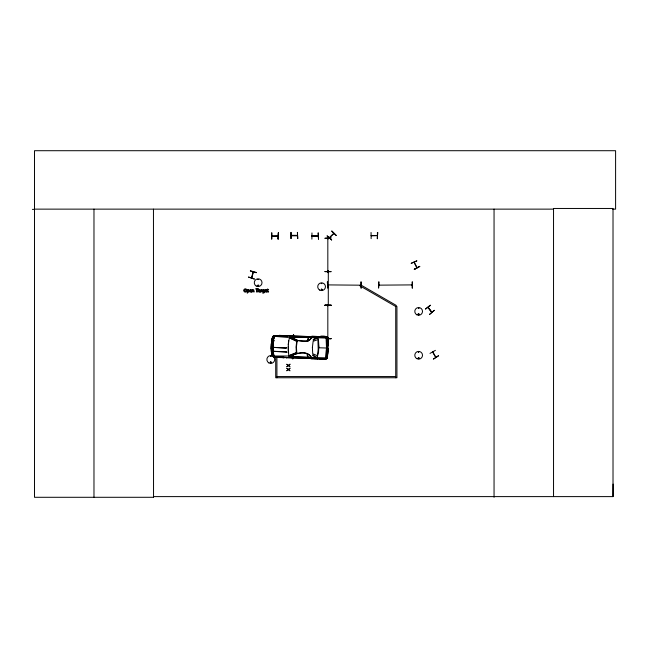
<?xml version="1.0" encoding="UTF-8"?>
<svg xmlns="http://www.w3.org/2000/svg" width="648" height="648" viewBox="0 0 648 648"><rect width="100%" height="100%" fill="white"/><g stroke="black" fill="none" stroke-linecap="round" stroke-linejoin="round"><path stroke-width="0.97" d="M327.191 348.065L327.2 345.481M326.738 345.481L327.426 345.481L327.418 348.057L318.8 347.765M612.571 209.134L615.6 209.134L615.6 150.709L34.49 150.709L34.49 497.291L153.544 497.291L153.463 496.611L613.016 496.611L613.105 484.08M292.515 356.732C293.228 362.653 293.099 354.48 290.831 356.23M291.778 355.452C284.845 360.175 294.978 351.751 292.548 356.846M279.896 336.012L279.863 335.551L287.21 335.672M279.944 336.004L280.681 335.526L277.231 335.915M280.09 336.02L280.106 335.559C283.524 335.64 278.64 335.567 280.114 335.51M280.495 336.02L279.604 335.502L284.594 335.721M280.706 336.045L280.827 335.575L282.123 335.624L282.074 336.085M280.843 336.029L280.511 335.567L284.253 335.688L284.237 336.142M281.119 336.053L281.248 335.599M281.378 336.053L281.791 335.599L281.775 336.061M281.945 335.948L281.524 335.599C290.766 336.458 284.44 334.959 282.236 336.077M281.507 335.607L283.038 335.98L281.507 335.923M283.063 336.11L283.079 335.648L284.739 335.713L282.471 335.632M282.552 336.101L282.609 335.64M282.925 336.11L282.909 335.648M283.208 336.11L283.216 335.648M283.508 335.672L283.484 336.134L285.12 335.575L282.236 335.47M283.832 336.142L283.848 335.688L284.877 335.68L284.108 335.648M284.383 336.158L284.496 335.704M310.789 358.506L311.332 358.312L285.873 357.566L286.489 357.712M287.202 335.875L286.578 335.85L312.036 336.604L311.494 336.668M285.946 357.485L286.222 357.753M287.032 335.867L286.578 335.777M307.265 358.061L305.038 357.988M308.011 336.644L305.678 336.571L307.849 336.636M306.941 353.419L307.581 357.307L308.059 357.178L307.581 357.307M307.33 341.221C307.905 336.272 309.663 335.98 307.727 341.237L307.338 341.075M307.727 341.237L307.735 341.083C302.948 342.938 290.822 338.985 289.802 335.867M311.332 358.312L310.91 358.506L311.259 358.312M312.036 336.676L311.502 336.458M318.848 346.178L318.533 352.293L317.115 357.599L307.792 357.437L308.853 358.344M288.247 346.712L288.757 355.946L296.784 352.714L296.395 346.972L297.157 341.261M289.956 336.676L293.196 336.806L293.682 334.854L293.139 338.693L289.956 336.676L293.139 338.621M326.884 352.496L327.191 347.992M328.147 348.033L327.216 358.344L325.49 359.251L320.072 359.146L325.482 359.235C312.498 358.279 323.992 360.855 327.191 358.336M328.074 348.033L327.451 357.437L326.414 358.984M327.726 354.132L328.01 350.066M251.675 277.214L251.789 277.83M253.417 272.12L251.764 277.887M288.303 344.744L288.603 340.694M273.132 344.712L273.156 350.139M273.124 344.76L273.043 348.616M326.632 355.971L326.373 357.461L325.361 358.555L326.511 347.952L326.057 337.341L326.989 338.564L327.426 345.481M293.576 334.765L291.438 337.592L292.653 337.235M309.817 355.428L311.129 357.356C307.249 349.151 292.491 354.189 289.243 357.485C292.029 354.035 307.525 348.94 311.129 357.356L289.786 356.505M271.698 344.477L271.909 342.428M271.544 342.436L271.342 344.412M273.569 353.8L273.764 355.582C270.581 353.249 274.144 348.332 273.011 355.388C271.99 350.746 271.787 342.695 273.521 337.163L274.388 337.179L273.845 336.968C272.63 342.517 271.561 351.086 273.796 355.42L273.634 353.889M274.29 335.794L277.474 335.534L273.367 336.004L272.492 337.082L273.367 336.004L277.806 335.559L273.845 335.842L272.476 337.073L271.01 346.21L271.407 352.042L272.322 356.238L276.761 357.275L273.164 356.732L271.804 354.974M271.787 340.411L271.107 348.154M326.568 357.453L327.426 347.992L326.56 357.453L325.612 358.555M328.107 238.399L328.107 238.829M328.107 271.301L327.823 270.743M327.993 304.633L328.277 305.176L328.309 272.16M327.823 338.434L327.823 337.746L328.042 338.434M257.742 285.46C258.649 287.08 258.447 284.083 257.791 285.671M258.479 279.547L257.823 279.377L258.414 279.62M258.73 285.728C257.742 283.395 257.272 287.582 258.706 285.574M270.451 356.279L271.115 356.189L270.491 356.36M272.16 343.408L272.411 341.48M270.208 362.232C271.245 364.387 271.569 360.75 270.305 362.111M273.173 340.524L272.492 346.251L272.824 351.702L272.225 348.665L272.379 343.829L272.792 341.204L273.926 340.921M273.497 342.468L273.748 340.548M271.196 362.499C270.483 360.863 270.216 363.795 271.164 362.386M321.262 283.403L321.886 283.662L321.327 283.338M322.016 289.599C320.906 290.871 321.4 288.344 321.951 289.51M322.153 289.599C320.436 291.543 321.602 287.356 322.072 289.883M418.981 308.27L418.487 307.889L418.738 308.48M418.235 314.296C419.345 313.024 418.851 315.552 418.3 314.393M418.316 352.05L418.981 351.961L418.357 352.131M418.235 358.166C419.345 356.764 418.851 359.672 418.3 358.069M273.148 342.468L273.035 352.018M251.456 277.733L253.182 271.917M272.849 343.958L274.096 336.296L288.287 337.478M273.95 340.322L273.237 340.224C275.197 327.856 271.812 347.976 272.557 348.648M271.293 344.274L272.703 336.709M273.181 340.832L272.508 346.251L273.237 355.598M272.913 340.654L273.829 337.09M277.741 335.478L274.477 335.818L276.801 335.656M287.145 336.093L286.983 335.607M274.055 338.783L274.08 337.114M328.066 238.877L328.074 238.286M327.791 270.872L328.074 271.415M328.066 271.35L328.066 270.759M328.285 272.589L328.034 272.03L328.034 272.719M328.074 305.297L327.831 305.905L327.823 305.281M328.269 305.103L328.244 304.503M328.074 338.305L328.034 337.811M272.387 337.778L271.893 339.844L272.581 337.77M272.419 338.523L272.281 340.062M272.913 340.556L273.845 336.968M428.053 307.444L431.787 312.296M431.649 312.223L428.223 307.225M289.802 335.931L290.417 337.041L311.769 337.576L308.359 340.84L297.926 340.573L297.149 341.302L289.356 337.535L288.32 344.388L288.214 352.739M248.605 277.061L254.478 279.061L248.597 277.101M253.117 272.039L253.263 272.524M256.357 272.468L250.387 270.799M329.395 237.678L333.882 233.588M418.138 313.997C418.576 316.346 419.831 312.911 418.26 313.899M291.511 337.616L291.9 336.839M327.742 284.901L328.431 284.893M291.211 235.378L291.9 235.378M296.8 235.613L297.359 235.726M311.963 235.929L312.62 236.196M317.536 236.147C320.533 235.224 302.778 236.828 318.095 236.147M414.064 262.399L416.842 267.794M271.528 352.561L272.225 352.544L271.698 352.447M311.769 337.576L309.825 339.941L307.452 341.132M273.237 340.224L272.16 346.243L273.229 355.477M360.774 285.185L327.807 284.901L328.366 285.112M379.566 285.161L378.918 285.12M379.048 285.144L412.079 284.901M278.065 236.115L271.893 236.139M291.341 235.346L297.278 235.346M312.028 235.929L318.079 235.913M377.298 235.718L371.118 235.669M290.814 356.044L292.669 358.79M286.473 357.607L276.55 356.894L286.448 357.38M277.19 336.004L277.587 335.518L273.367 335.988M273.61 356.805L277.101 357.21L273.189 356.667M310.959 338.621L312.125 337.406M331.663 231.182L336.101 235.508M329.443 237.63L333.777 233.296M331.663 239.946L327.038 235.807L331.598 240.003M288.749 357.477L289.308 356.927M425.436 308.902L430.369 305.168M425.59 309.112L430.507 305.346M320.744 358.7L319.78 359.13M273.999 336.361L273.545 336.547M435.764 357.315L432.637 352.115M313.187 339.568L315.252 338.353M430.005 353.403L435.391 350.349M435.731 357.259L432.88 351.921M438.566 355.768L433.358 359.122L438.526 355.695M318.46 339.706L317.763 337.721L313.162 340.289M327.823 238.27L327.823 271.366L327.823 270.807M292.604 355.096L289.308 356.837L292.548 356.927M411.245 263.323L416.923 260.82L411.237 263.291M414.21 269.212L419.742 266.425M308.448 337.349L309.728 336.676M308.286 337.341L309.606 336.668M297.505 353.46L296.808 353.128L288.87 356.432M292.993 336.936L292.297 337.308M418.81 358.741C420.341 356.716 416.478 358.409 418.932 358.644M321.286 358.587L313.024 358.984L311.194 358.903L310.684 358.182M326.487 338.094L290.037 336.749L289.494 336.085L297.926 340.573L297.205 340.889L289.502 337.122M309.015 336.725L309.679 336.514M288.708 355.663L296.314 352.609L296.079 346.964L296.679 341.342L289.291 337.811M271.658 350.106L271.35 350.123M328.131 338.653C327.183 333.744 311.899 337.478 326.689 336.855M277.239 335.85L281.418 335.704M271.836 354.715L271.536 352.617M418.802 314.831L418.171 314.572M273.043 355.485L273.788 355.517M273.812 356.74L276.17 357.04M272.46 351.313L273.262 351.265M272.468 351.767L273.27 351.726M327.029 350.568L326.576 350.519M331.031 271.755L325.037 271.706M324.834 271.536L331.031 271.496M327.378 281.912L327.758 288.109L327.402 281.912M360.879 281.912L361.001 288.101M378.902 281.912L378.594 288.109L378.813 281.912M412.403 281.912L412.411 288.101M360.766 284.837L360.337 285.185M378.983 284.901L379.542 284.901M360.831 285.12L360.337 285.152M411.456 284.901L411.99 284.877M411.521 285.152L412.015 285.12M331.031 304.941L324.834 305.297L331.233 305.257M324.834 305.208L331.241 305.516L325.045 305.208M325.045 305.524L331.241 305.483M331.031 338.499L327.491 338.483L331.031 338.758M327.491 338.783L331.031 338.734M287.68 356.003L272.913 356.019M32.4 209.377L34.49 209.369M34.49 209.134L553.538 209.134M290.871 232.389L290.895 238.577M271.828 239.055L271.909 232.867M311.963 232.94L311.882 239.136M318.16 232.94L318.476 239.136M377.274 235.459L371.223 235.694M297.424 235.589L291.3 235.613M291.195 235.726L297.424 235.726M278.041 235.856L271.998 236.091M297.748 238.577L297.408 232.389L297.724 238.577M371.142 238.658L371.053 232.47M318.5 239.136L318.2 232.94M276.923 376.561L395.726 376.561M284.585 335.802L283.022 335.737M283.881 357.437L281.499 357.364M317.188 358.66L318.257 358.692L317.528 358.668M279.831 335.64L283.719 335.729M279.596 357.429L278.891 357.413L281.078 357.429L278.932 357.372M280.803 357.429L281.41 357.445L279.62 357.421M279.734 335.502L280.309 335.534M282.083 357.469L281.605 357.453L285.582 357.51L282.974 357.396M311.712 336.474L315.074 336.839M327.726 348.025L328.107 341.925L328.139 346.056M286.578 335.85L311.963 336.676M285.938 357.696L311.081 358.514M279.879 335.397L279.304 335.389L283.127 335.526M280.195 335.648L278.065 335.567L287.186 335.858M284.294 335.656L285.177 335.737L284.221 335.786M314.839 336.636L313.462 336.498L318.079 336.636M279.142 357.526L279.976 357.453C275.06 357.607 284.464 357.453 279.005 357.413M283.581 357.566L284.472 357.534L283.524 357.413M314.491 336.636L313.697 336.612L314.264 336.636M318.346 336.944L320.89 336.96M283.541 357.51C278.834 357.348 287.396 357.696 282.455 357.526M314.037 336.514L317.326 336.612M318.354 336.879L311.421 336.636L311.939 336.158L320.387 336.652M279.839 357.388C277.393 357.332 289.931 357.72 280.625 357.421M280.608 357.55L284.399 357.688L283.597 357.558M280.333 335.518L282.091 335.632M325.839 357.858L317.115 357.599L312.692 354.74M279.239 357.291L277.36 357.242L278.024 357.275M314.766 358.668L318.557 358.798L317.763 358.668M414.25 262.165L417.02 267.608M290.037 336.685L308.286 337.276M308.448 337.284L317.763 337.721M326.738 347.968L327.418 348.057L327.329 339.998M289.381 356.837L307.63 357.429L308.958 358.336M281.507 357.364L283.759 357.437M320.185 358.603L310.716 358.409L310.676 357.761M280.511 335.437L281.305 335.462M283.063 335.599L284.464 335.753M279.758 357.396L283.2 357.639M282.35 357.51L283.905 357.51L282.795 357.494M313.948 358.66L317.998 358.773M279.79 357.55L280.584 357.575M284.561 335.551L282.374 335.632M281.564 335.599L279.296 335.591L280.106 335.518M272.986 355.46L273.764 355.582M283.03 357.534L283.84 357.664M320.938 336.539L323.571 336.644M326.219 336.733L320.525 336.409M271.48 352.625L271.877 354.027M273.189 340.111L273.869 340.216M277.028 357.283L276.518 356.805M297.213 340.411L297.926 340.605M250.331 271.018L256.284 272.719M289.356 337.6L293.285 339.358M308.318 358.109L308.975 358.352M290.417 337.041L293.755 338.629M291.681 356.351L292.402 356.789M328.01 338.191L327.127 336.992L328.034 338.118L327.572 337.268L327.864 337.697M312.668 355.46L314.644 356.813M273.351 356.222L272.962 352.002M331.881 230.963L336.263 235.346M310.384 356.27L311.477 357.55M289.502 336.02L289.964 336.587M427.947 307.387L431.73 312.336M327.556 337.349L328.058 338.604L328.066 345.992M290.871 356.003L291.236 356.829M307.33 353.427L308.059 357.323M318.468 339.641L318.848 346.243M327.175 338.491L327.426 345.53M271.091 348.154L271.423 352.042M296.784 352.714L296.808 353.128M327.402 342.589L327.175 338.556L326.3 337.333L326.989 338.499L327.167 342.646M273.075 346.267L273.124 348.146M412.144 281.912L412.185 288.101M361.195 281.912L361.236 288.101M327.823 337.811L327.823 338.369L327.823 305.346M613.016 496.611L613.016 208.462L553.538 208.462L553.538 496.611M494.051 209.134L494.051 497.291M395.726 377.76L395.726 306.496L396.333 305.459L360.572 284.812L359.972 285.857L395.726 306.496L396.932 306.496L396.932 377.76L275.716 377.76L275.716 357.121L276.923 357.121L276.923 377.76M377.42 232.47L377.42 238.658M297.489 232.389L297.489 238.577M291.13 232.389L291.13 238.577M278.195 232.867L278.195 239.055M271.601 232.867L271.601 239.055M153.454 209.134L153.544 497.291M93.976 209.134L93.976 497.291M328.131 338.588L328.123 341.982L328.107 338.596M312.385 347.49L312.725 353.743L317.399 355.703L318.209 349.207L317.917 339.625L313.13 341.277L312.385 347.49M246.289 290.507C244.142 294.929 244.15 286.068 246.289 290.507M264.457 291.859L264.036 292.904L262.634 292.961C266.611 291.851 259.961 292.321 263.234 289.64A1.102 1.102 0 0 1 264.044 289.786L264.457 289.68L264.457 291.859M249.245 290.847C249.593 292.685 246.929 291.543 247.601 293.042L247.188 293.042L247.188 289.68L248.727 289.697L249.245 290.847M243.875 290.118C243.203 293.341 248.192 292.208 246.515 289.486A1.256 1.256 0 0 0 245.9 288.919L244.45 289.049L243.875 290.118M249.529 290.644L250.006 292.005L251.578 291.989L249.942 291.154L251.626 290.952L251.213 289.769L250.185 289.705L249.529 290.644M264.911 290.644L265.388 292.005L266.96 291.989L265.324 291.154L267.008 290.952L266.595 289.769L265.567 289.705L264.911 290.644M248.824 290.895C248.945 292.402 246.613 291.835 247.601 290.288L248.508 290.069L248.824 290.895M258.439 291.187L258.414 291.43A0.842 0.842 0 0 0 258.544 291.875L260.366 292.135L260.221 289.923L258.617 289.737L259.961 290.523L258.439 291.187M262.869 290.498C263.193 293.965 264.919 288.538 262.869 290.498M258.868 291.236L259.492 291.803L259.961 290.855L258.868 291.236M271.949 339.852L272.622 340.03L271.941 339.908M249.99 290.361C251.546 291.867 251.262 288.959 249.99 290.361M265.372 290.361C266.927 291.867 266.644 288.959 265.372 290.361M291.884 336.774L291.47 337.608L291.892 336.806M261.517 290.272L260.95 292.135L260.95 289.68L262.246 289.697L261.517 290.272M252.639 289.81L252.04 289.68L252.04 292.135L252.453 290.304L253.093 290.012L253.976 292.135L253.854 289.988L252.639 289.81M434.322 310.335L429.608 314.369L434.322 310.335M289.988 364.241L288.352 365.245L286.716 364.208L288.028 365.488L286.716 366.784L288.376 365.756L289.988 366.784L288.7 365.513L289.988 364.241M289.988 368.258L288.352 369.263L286.716 368.226L288.028 369.506L286.716 370.802L288.376 369.773L289.988 370.802L288.7 369.538L289.988 368.258M286.594 347.855L285.841 348.276L273.505 347.385L286.594 347.855M419.726 266.393L414.323 269.438L419.702 266.352M268.604 291.746L267.924 291.673L267.867 290.029L268.628 289.68L267.454 288.976C266.976 289.575 267.284 293.244 268.628 291.746M331.031 237.938L324.834 238.294L331.031 237.905M377.679 232.47L377.339 238.658L377.679 232.47M278.454 232.867L278.105 239.055L278.454 232.867M258.293 288.87L255.66 288.87L256.754 289.251L256.754 292.135L257.191 292.135L257.191 289.251L258.293 288.87M285.954 351.71L273.74 351.321L286.805 352.253L285.954 351.71M280.058 357.404L279.199 357.38L280.009 357.413M326.211 336.685L320.752 336.434L326.219 336.668M327.102 337.041L326.665 336.863L327.127 337.057M272.703 356.554L271.885 355.42L272.695 356.562M268.831 362.888A3.92 3.92 0 0 0 274.703 359.494A3.92 3.92 0 0 0 268.831 356.1A3.92 3.92 0 0 0 268.831 362.888M319.658 290.061A3.872 3.872 0 0 0 325.466 286.708A3.872 3.872 0 0 0 319.658 283.354A3.872 3.872 0 0 0 319.658 290.061M416.721 314.742A3.864 3.864 0 0 0 422.52 311.396A3.864 3.864 0 0 0 416.721 308.051A3.864 3.864 0 0 0 416.721 314.742M416.721 358.611A3.864 3.864 0 0 0 422.52 355.266A3.864 3.864 0 0 0 416.721 351.921A3.864 3.864 0 0 0 416.721 358.611M256.211 286.027A3.872 3.872 0 0 0 262.019 282.674A3.872 3.872 0 0 0 256.211 279.329A3.872 3.872 0 0 0 256.211 286.027"/></g></svg>
